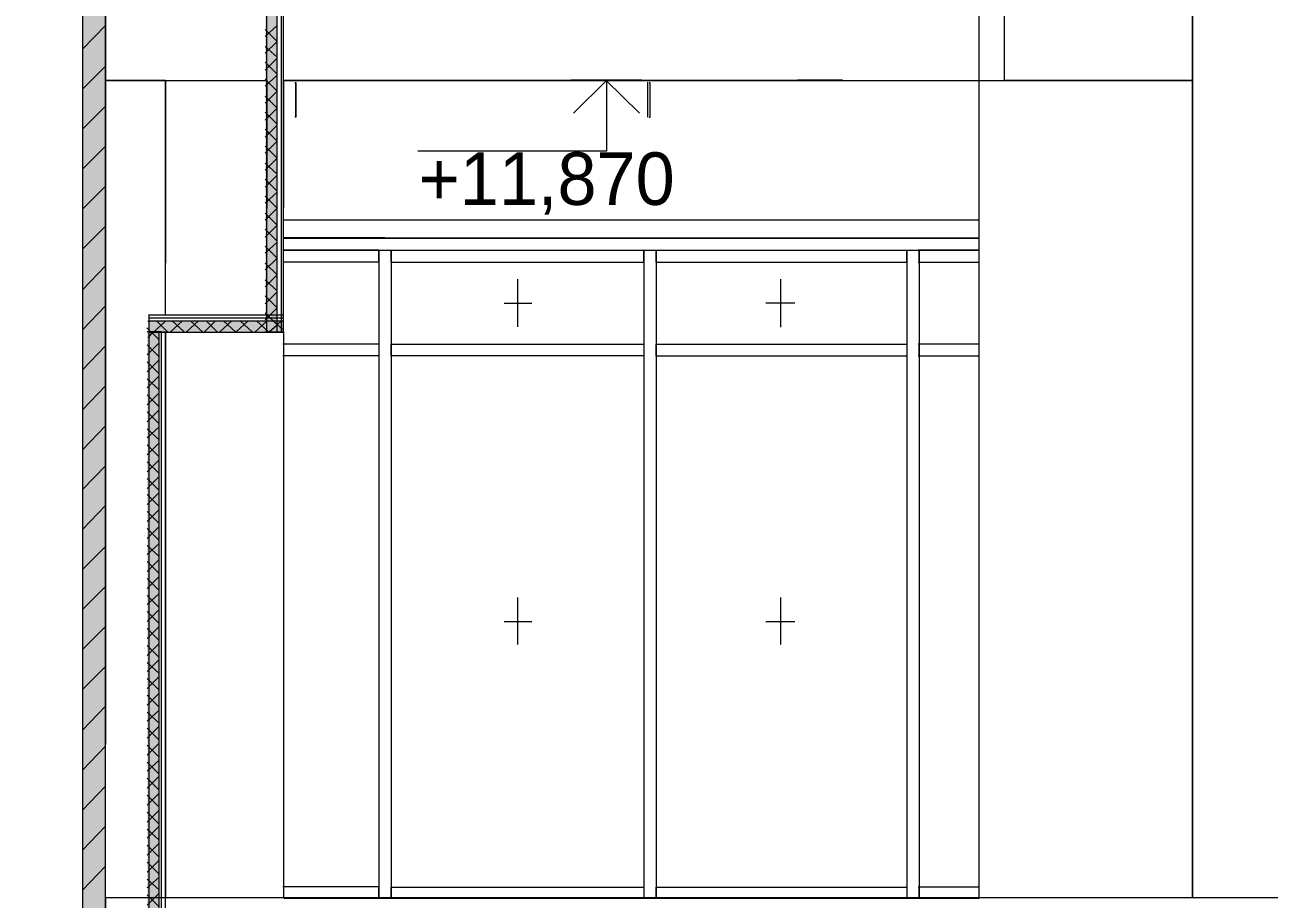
# Model space of a CAD drawing. Header units: millimetres. Extents: x -136833 to 49383, y -8033 to 344618.
# Drawn here: x -23242 to -17969, y 57051 to 60758 of the extents above; entities that cross this region are included whole.
import ezdxf

# ---------------------------------------------------------------- set-up
doc = ezdxf.new("R2010")
doc.units = ezdxf.units.MM
doc.layers.add('PDF _Геометрия', color=7, linetype='Continuous', true_color=0x1d1d1d)
doc.layers.add('PDF _Сплошная заливка', color=7, linetype='Continuous', true_color=0xffffff)
doc.layers.add('PDF _Текст', color=7, linetype='Continuous')

msp = doc.modelspace()

# ---------------------------------------------------------------- linework, layer by layer
at = {"layer": 'PDF _Геометрия', "color": 7, "lineweight": 9}
for points in [[(-22996.9, 60933.6), (-22996.9, 56975.5), (-23276.2, 56975.5)], [(-22997.9, 56975.7), (-22900.4, 56975.7), (-22900.4, 60933.7), (-22997.9, 60933.7)], [(-22216, 59455.2), (-22216, 60932.7), (-22893.6, 60932.7)], [(-22223.3, 59456.3), (-22172.2, 59456.3), (-22172.2, 60933.7), (-22223.3, 60933.7)], [(-22167.6, 59455.6), (-22154.6, 59455.6), (-22154.6, 60933), (-22167.6, 60933)], [(-22158.8, 59456.2), (-22145.9, 59456.2), (-22145.9, 60933.5), (-22158.8, 60933.5)], [(-22141.9, 60522.4), (-18294, 60522.4), (-18294, 60933), (-18294, 57055.3), (-18294, 60522.4), (-19094.2, 60522.4)], [(-19455.9, 57055.6), (-19197.8, 57055.6), (-19197.8, 60933.3)], [(-19194, 60932.8), (-19092.5, 60932.8), (-19092.5, 60522.2)], [(-22646, 59527.6), (-22646, 60522.4), (-22895.6, 60522.4)], [(-22893.6, 60522), (-22216, 60522), (-22216, 59980.2)], [(-22646, 60522.4), (-22646, 59747.7)], [(-22216, 59747.4), (-22216, 60522)], [(-22145.9, 60522.9), (-22145.9, 59981)], [(-20382.3, 60522.6), (-22143.2, 60522.6)], [(-22097.3, 60514.2), (-22093.2, 60514.2), (-22093.2, 60366), (-22097.3, 60366)], [(-22093.2, 60365.4), (-22093.2, 60513.6)], [(-20777.1, 60522.7), (-20777.1, 60222.1), (-21577.2, 60222.1)], [(-20627.9, 60523.2), (-20928.4, 60523.2)], [(-19961.1, 60522.2), (-20774, 60522.2)], [(-20601.6, 60366.4), (-20601.6, 60514.6)], [(-20597, 60513.9), (-20592.8, 60513.9), (-20592.8, 60365.8), (-20597, 60365.8)], [(-19776.9, 60523.1), (-19967.5, 60523.1)], [(-19197.8, 59930), (-22143.8, 59930)], [(-21715.9, 59854.4), (-22147.5, 59854.4)], [(-19197.8, 59853.8), (-22143.8, 59853.8), (-19197.8, 59853.8), (-19481.7, 59853.8)], [(-20592.8, 59853.6), (-21710.7, 59853.6)], [(-19478.5, 59853.4), (-20592.1, 59853.4)], [(-22148.4, 59752.9), (-21742.2, 59752.9), (-21742.2, 59803.7), (-21742.2, 59778.2), (-21742.2, 59380.4), (-21742.2, 57056.4), (-21742.2, 57102.9), (-22148.4, 57102.9)], [(-22148.4, 59803.7), (-21742.2, 59803.7)], [(-22147.5, 59803.5), (-21715.9, 59803.5)], [(-21740.2, 59803.4), (-21689.6, 59803.4), (-21689.6, 59778), (-21689.6, 59380.1), (-21689.6, 57056.1)], [(-21710.7, 59802.7), (-20592.8, 59802.7)], [(-21689.6, 59752.6), (-21689.6, 59803.4)], [(-21685.7, 59752.1), (-20619.2, 59752.1), (-20619.2, 59802.8), (-20619.2, 59379.6), (-20619.2, 57055.5)], [(-21685.7, 59802.8), (-20619.2, 59802.8)], [(-20617.7, 59802.6), (-20566.5, 59802.6), (-20566.5, 59379.3), (-20566.5, 57055.2)], [(-20592.1, 59802.6), (-19478.5, 59802.6)], [(-20567.3, 59752), (-19504.9, 59752), (-19504.9, 59802.8), (-19504.9, 59379.4), (-19504.9, 57055.3)], [(-20567.3, 59802.8), (-19504.9, 59802.8)], [(-20566.5, 59751.8), (-20566.5, 59802.6)], [(-19503.2, 59802.5), (-19452.2, 59802.5), (-19452.2, 59379.1), (-19452.2, 57055)], [(-19481.7, 59803), (-19197.8, 59803), (-19455.9, 59803)], [(-19452.2, 59751.7), (-19452.2, 59802.5)], [(-19455.9, 59752.2), (-19197.8, 59752.2)], [(-21154.4, 59680.4), (-21154.4, 59477.1)], [(-20040.1, 59680.2), (-20040.1, 59477)], [(-20101.6, 59578.9), (-19978.7, 59578.9)], [(-22717.5, 59455.5), (-22145.9, 59455.5), (-22145.9, 59502.1), (-22145.9, 59514.8), (-22145.9, 59527.5), (-22717.5, 59527.5)], [(-22716.2, 59527.3), (-22716.2, 59514.6), (-22716.2, 59501.9), (-22716.2, 59455.3), (-22716.2, 56974.6)], [(-21211.3, 59578.5), (-21093, 59578.5)], [(-22145.9, 59514.8), (-22717.5, 59514.8)], [(-22145.9, 59502.1), (-22717.5, 59502.1)], [(-22723.2, 56975.7), (-22672.3, 56975.7), (-22672.3, 59456.3), (-22723.2, 59456.3)], [(-22671.7, 56975.7), (-22663.5, 56975.7), (-22663.5, 59456.3), (-22671.7, 59456.3)], [(-22658.9, 56974.9), (-22646, 56974.9), (-22646, 59455.6), (-22658.9, 59455.6)], [(-22222.2, 59456.2), (-22145.9, 59456.2), (-22145.9, 57056)], [(-22148.4, 59405.8), (-21742.2, 59405.8), (-21742.2, 59355), (-22148.4, 59355)], [(-21689.6, 59354.7), (-21689.6, 59405.5)], [(-21685.7, 59404.9), (-20619.2, 59404.9), (-20619.2, 59354.2), (-21685.7, 59354.2)], [(-20567.3, 59404.8), (-19504.9, 59404.8), (-19504.9, 59354), (-20567.3, 59354)], [(-20566.5, 59353.9), (-20566.5, 59404.7)], [(-19455.9, 59405.1), (-19197.8, 59405.1)], [(-19452.2, 59353.7), (-19452.2, 59404.5)], [(-19455.9, 59354.3), (-19197.8, 59354.3)], [(-21154.4, 58330), (-21154.4, 58131)], [(-20040.1, 58329.8), (-20040.1, 58130.9)], [(-21211.3, 58228.1), (-21093, 58228.1)], [(-20101.6, 58228.5), (-19978.7, 58228.5)], [(-21740.2, 57056.1), (-21689.6, 57056.1), (-21689.6, 57102.7)], [(-21685.7, 57102), (-20619.2, 57102), (-20619.2, 57055.5), (-21685.7, 57055.5)], [(-20617.7, 57055.2), (-20566.5, 57055.2), (-20566.5, 57101.7)], [(-20567.3, 57101.9), (-19504.9, 57101.9), (-19504.9, 57055.3), (-20567.3, 57055.3)], [(-19503.2, 57055), (-19452.2, 57055), (-19452.2, 57101.6)], [(-19197.8, 57102.2), (-19455.9, 57102.2)], [(-9651.6, 57056.2), (-9651.6, 56975.8), (-9651.6, 57039.3), (-9651.6, 57047.8), (-9651.6, 57056.2), (-22900.9, 57056.2)], [(-22900.4, 57056.1), (-22900.4, 57047.7), (-22900.4, 57039.2), (-22900.4, 56975.7)], [(-21742.2, 57056.4), (-22148.4, 57056.4)]]:
    msp.add_lwpolyline(points, dxfattribs=at)
for points in [[(-22900.4, 57708), (-22900.4, 60523), (-22900.4, 60933.7)], [(-22646, 57055.3), (-22646, 59455.6)], [(-22143.8, 57055.6), (-19197.8, 57055.6)]]:
    msp.add_lwpolyline(points, close=True, dxfattribs=at)
at = {"layer": 'PDF _Геометрия', "lineweight": 9}
for points in [[(-22997.9, 60654.3), (-22900.4, 60755.9)], [(-22997.9, 60484.9), (-22900.4, 60582.3)], [(-22997.9, 60315.6), (-22900.4, 60413)], [(-22997.9, 60146.3), (-22900.4, 60243.7)], [(-22997.9, 59977), (-22900.4, 60074.4)], [(-22997.9, 59807.7), (-22900.4, 59905)], [(-22997.9, 59634.1), (-22900.4, 59735.7)], [(-22997.9, 59464.8), (-22900.4, 59566.3)], [(-22997.9, 59295.4), (-22900.4, 59397)], [(-22997.9, 59126.1), (-22900.4, 59227.7)], [(-22997.9, 58956.8), (-22900.4, 59058.4)], [(-22997.9, 58787.5), (-22900.4, 58889.1)], [(-22997.9, 58618.2), (-22900.4, 58719.7)], [(-22997.9, 58448.8), (-22900.4, 58546.2)], [(-22997.9, 58279.5), (-22900.4, 58376.8)], [(-22997.9, 58110.1), (-22900.4, 58207.5)], [(-22997.9, 57940.8), (-22900.4, 58038.2)], [(-22997.9, 57767.3), (-22900.4, 57868.9)], [(-22997.9, 57597.9), (-22900.4, 57699.6)], [(-22997.9, 57428.6), (-22900.4, 57530.3)], [(-22997.9, 57259.3), (-22900.4, 57360.9)], [(-22997.9, 57090), (-22900.4, 57191.6)]]:
    msp.add_lwpolyline(points, dxfattribs=at)
at = {"layer": 'PDF _Геометрия', "color": 252, "lineweight": 9, "true_color": 0x8e8e8e}
for points in [[(-22223.3, 60709.3), (-22172.2, 60755.9)], [(-22223.3, 60637.4), (-22172.2, 60688.1), (-22223.3, 60738.9)], [(-22172.2, 60620.4), (-22223.3, 60667)], [(-22223.3, 60565.4), (-22172.2, 60616.2)], [(-22172.2, 60548.5), (-22223.3, 60599.2)], [(-22223.3, 60497.6), (-22172.2, 60544.2)], [(-22223.3, 60425.6), (-22172.2, 60476.5), (-22223.3, 60527.3)], [(-22223.3, 60353.7), (-22172.2, 60404.5), (-22223.3, 60455.3)], [(-22172.2, 60336.7), (-22223.3, 60387.6)], [(-22223.3, 60281.8), (-22172.2, 60332.5)], [(-22223.3, 60214), (-22172.2, 60264.8), (-22223.3, 60315.6)], [(-22223.3, 60142.1), (-22172.2, 60192.9), (-22223.3, 60243.6)], [(-22172.2, 60125.1), (-22223.3, 60171.7)], [(-22223.3, 60070.1), (-22172.2, 60120.9)], [(-22172.2, 60053.2), (-22223.3, 60104)], [(-22223.3, 60002.3), (-22172.2, 60048.9)], [(-22223.3, 59930.4), (-22172.2, 59981.2), (-22223.3, 60032)], [(-22223.3, 59858.4), (-22172.2, 59909.2), (-22223.3, 59960)], [(-22172.2, 59841.5), (-22223.3, 59892.3)], [(-22223.3, 59790.7), (-22172.2, 59837.3)], [(-22223.3, 59718.8), (-22172.2, 59769.5), (-22223.3, 59820.3)], [(-22223.3, 59646.8), (-22172.2, 59697.6), (-22223.3, 59748.4)], [(-22172.2, 59629.9), (-22223.3, 59676.4)], [(-22223.3, 59574.8), (-22172.2, 59625.6)], [(-22223.3, 59507.1), (-22172.2, 59557.9), (-22223.3, 59608.7)], [(-22206.2, 59456.3), (-22172.2, 59485.9), (-22223.3, 59536.7)], [(-22707.4, 59456.5), (-22724.3, 59473.5)], [(-22720.2, 59502.5), (-22716.2, 59502.5)], [(-22696.8, 59455.6), (-22646, 59502.2)], [(-22637.2, 59456.2), (-22684, 59502.8)], [(-22626.7, 59455.8), (-22575.8, 59502.5)], [(-22567, 59456.5), (-22617.9, 59503.1)], [(-22556.5, 59456.2), (-22505.6, 59502.7)], [(-22488, 59455.4), (-22539, 59502)], [(-22482.3, 59455.8), (-22435.4, 59502.3)], [(-22426.6, 59456.4), (-22473.5, 59502.9)], [(-22416.2, 59456.1), (-22365.2, 59502.6)], [(-22347.7, 59455.3), (-22398.7, 59501.9)], [(-22346, 59456.3), (-22295, 59502.8)], [(-22277.5, 59455.6), (-22328.5, 59502.1)], [(-22267.1, 59455.2), (-22216, 59501.8)], [(-22258.3, 59502.4), (-22207.3, 59455.8), (-22220.2, 59464.3)], [(-22205.7, 59456.2), (-22154.6, 59502.7)], [(-22145.9, 59463.9), (-22188.1, 59502.1)], [(-22719.6, 59430.5), (-22698.6, 59455.9)], [(-22672.3, 59422.5), (-22706.2, 59456.3)], [(-22723.2, 59359), (-22672.3, 59409.8)], [(-22672.3, 59350.6), (-22723.2, 59401.4)], [(-22723.2, 59287), (-22672.3, 59337.9)], [(-22672.3, 59278.6), (-22723.2, 59329.4)], [(-22723.2, 59219.3), (-22672.3, 59270.1)], [(-22672.3, 59210.9), (-22723.2, 59257.4)], [(-22723.2, 59147.3), (-22672.3, 59198.2)], [(-22672.3, 59138.9), (-22723.2, 59189.7)], [(-22723.2, 59075.4), (-22672.3, 59126.2)], [(-22672.3, 59066.9), (-22723.2, 59117.8)], [(-22723.2, 59007.7), (-22672.3, 59054.2)], [(-22672.3, 58999.2), (-22723.2, 59045.7)], [(-22723.2, 58935.7), (-22672.3, 58986.5)], [(-22672.3, 58927.2), (-22723.2, 58978.1)], [(-22723.2, 58863.7), (-22672.3, 58914.5)], [(-22672.3, 58855.3), (-22723.2, 58906)], [(-22723.2, 58791.8), (-22672.3, 58842.6)], [(-22672.3, 58783.3), (-22723.2, 58834.1)], [(-22723.2, 58724), (-22672.3, 58774.8)], [(-22672.3, 58715.6), (-22723.2, 58766.4)], [(-22723.2, 58652.1), (-22672.3, 58702.9)], [(-22672.3, 58643.6), (-22723.2, 58694.4)], [(-22723.2, 58580.1), (-22672.3, 58630.9)], [(-22672.3, 58571.7), (-22723.2, 58622.5)], [(-22723.2, 58512.4), (-22672.3, 58559)], [(-22672.3, 58503.9), (-22723.2, 58550.5)], [(-22723.2, 58440.4), (-22672.3, 58491.2)], [(-22672.3, 58432), (-22723.2, 58482.8)], [(-22723.2, 58368.5), (-22672.3, 58419.3)], [(-22672.3, 58360), (-22723.2, 58410.8)], [(-22723.2, 58300.7), (-22672.3, 58347.3)], [(-22672.3, 58288.1), (-22723.2, 58338.9)], [(-22723.2, 58228.8), (-22672.3, 58279.6)], [(-22672.3, 58220.3), (-22723.2, 58271.1)], [(-22723.2, 58156.8), (-22672.3, 58207.6)], [(-22672.3, 58148.4), (-22723.2, 58199.2)], [(-22723.2, 58084.8), (-22672.3, 58135.6)], [(-22672.3, 58076.4), (-22723.2, 58127.1)], [(-22723.2, 58017.1), (-22672.3, 58067.9)], [(-22672.3, 58008.7), (-22723.2, 58055.2)], [(-22723.2, 57945.1), (-22672.3, 57995.9)], [(-22672.3, 57936.7), (-22723.2, 57987.4)], [(-22723.2, 57873.2), (-22672.3, 57924)], [(-22672.3, 57864.7), (-22723.2, 57915.5)], [(-22723.2, 57805.4), (-22672.3, 57852)], [(-22672.3, 57797), (-22723.2, 57843.6)], [(-22723.2, 57733.5), (-22672.3, 57784.3)], [(-22672.3, 57725), (-22723.2, 57775.8)], [(-22723.2, 57661.5), (-22672.3, 57712.3)], [(-22672.3, 57653.1), (-22723.2, 57703.9)], [(-22723.2, 57593.8), (-22672.3, 57640.4)], [(-22672.3, 57581.1), (-22723.2, 57631.9)], [(-22723.2, 57521.8), (-22672.3, 57572.6)], [(-22672.3, 57513.4), (-22723.2, 57564.2)], [(-22723.2, 57449.9), (-22672.3, 57500.7)], [(-22672.3, 57441.4), (-22723.2, 57492.2)], [(-22723.2, 57377.9), (-22672.3, 57428.7)], [(-22672.3, 57369.5), (-22723.2, 57420.3)], [(-22723.2, 57310.2), (-22672.3, 57361)], [(-22672.3, 57301.7), (-22723.2, 57348.3)], [(-22723.2, 57238.3), (-22672.3, 57289)], [(-22672.3, 57229.8), (-22723.2, 57280.6)], [(-22723.2, 57166.2), (-22672.3, 57217)], [(-22672.3, 57157.8), (-22723.2, 57208.6)], [(-22723.2, 57098.6), (-22672.3, 57145.1)], [(-22672.3, 57090.1), (-22723.2, 57136.6)], [(-22723.2, 57026.5), (-22672.3, 57077.3)], [(-22672.3, 57018.1), (-22723.2, 57068.9)]]:
    msp.add_lwpolyline(points, dxfattribs=at)
at = {"layer": 'PDF _Геометрия', "color": 7, "lineweight": 18}
for points in [[(-20777.1, 60522.7), (-20917.1, 60383)], [(-20780.4, 60523.2), (-20636.7, 60383.5)]]:
    msp.add_lwpolyline(points, dxfattribs=at)
at = {"layer": 'PDF _Сплошная заливка', "lineweight": 5, "transparency": 33554559}
for points in [[(-22997.9, 60933.7), (-22900.4, 60933.7), (-22997.9, 56975.7), (-22900.4, 56975.7)], [(-22223.3, 60933.7), (-22172.2, 60933.7), (-22223.3, 59456.3), (-22172.2, 59456.3)], [(-22717.5, 59502.1), (-22145.9, 59502.1), (-22717.5, 59455.5), (-22145.9, 59455.5)], [(-22723.2, 59456.3), (-22672.3, 59456.3), (-22723.2, 56975.7), (-22672.3, 56975.7)]]:
    msp.add_solid(points, dxfattribs=at)

# ---------------------------------------------------------------- texts
at = {"layer": 'PDF _Текст', "insert": (-21572.8, 60085.3), "char_height": 222.7, "attachment_point": 4, "style": ''}
msp.add_mtext('+11,870', dxfattribs=at)

doc.saveas('drawing.dxf')
